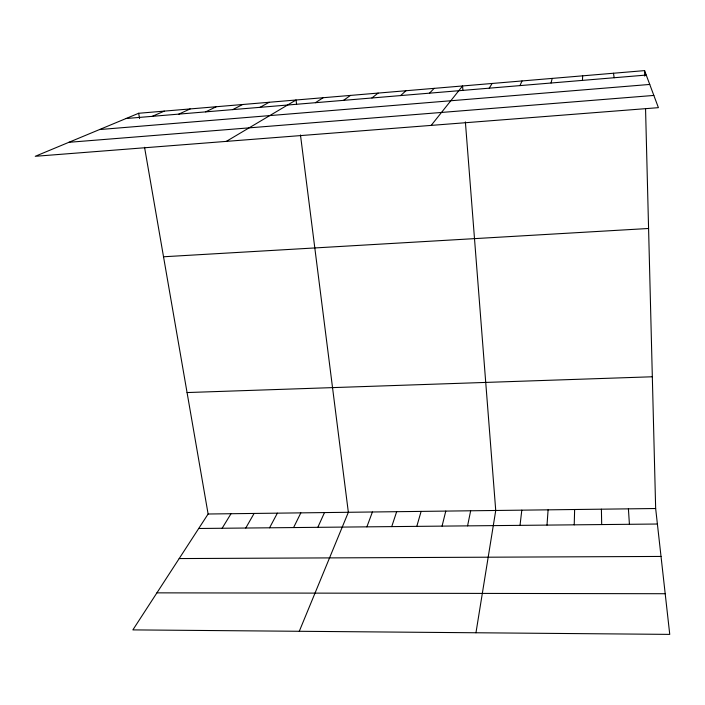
<?xml version="1.0" encoding="UTF-8"?>
<svg xmlns="http://www.w3.org/2000/svg" width="705" height="705" viewBox="0 0 705 705"><rect width="100%" height="100%" fill="white"/><g stroke="black" fill="none" stroke-linecap="round" stroke-linejoin="round"><path stroke-width="1.06" d="M574.222 524.837L574.637 509.512M582.445 80.388L582.674 75.84M547.001 525.102L548.102 509.838M520.026 525.357L521.806 510.156M475.963 632.764L495.738 510.482L465.379 121.903M467.574 525.868L470.658 510.79M442.07 526.124L445.78 511.09M551.046 83.014L552.191 78.405M416.796 526.362L421.114 511.398M391.733 526.609L396.659 511.698M366.882 526.846L372.407 511.997M299.281 631.283L348.349 512.288L300.471 134.955M519.973 85.605L522.017 80.952M317.823 527.331L324.494 512.579M293.597 527.56L300.841 512.87M269.574 527.798L277.373 513.161M245.763 528.027L254.1 513.443M222.137 528.257L231.011 513.725M489.217 88.178L492.143 83.472M144.551 147.292L208.116 514.007L132.866 629.891L669.75 634.385L655.659 508.516L645.551 108.737M431.196 125.393L462.568 85.966L462.912 90.328M429.539 93.166L434.148 88.363M400.59 95.589L405.992 90.733M371.923 97.977L378.109 93.086M343.529 100.357L350.491 95.413M315.417 102.701L323.137 97.722M226.305 141.388L296.038 100.004L296.576 104.234M260.004 107.336L269.195 102.269M232.694 109.619L242.599 104.516M205.649 111.875L216.25 106.737M178.858 114.113L190.147 108.94M152.315 116.334L164.283 111.117M138.656 113.276L35.25 156.299L658.408 107.662L644.582 70.615L138.656 113.276L139.572 118.581M126.028 118.528L646.238 75.056M99.546 129.553L649.746 84.441M68.896 142.304L653.843 95.431M163.525 256.77L648.574 228.482M187.063 392.553L652.328 376.77M208.116 514.007L655.659 508.516M198.713 528.486L657.395 524.026M179.185 558.563L661.026 556.439M156.915 592.852L665.203 593.725M613.473 73.241L614.178 77.735M628.411 508.851L629.415 524.3M644.582 70.615L644.722 76.078M601.4 509.186L601.691 524.564"/></g></svg>
